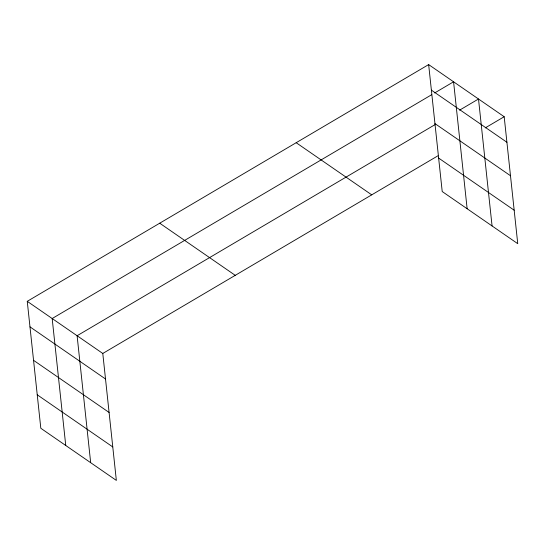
<?xml version="1.0" encoding="UTF-8"?>
<svg xmlns="http://www.w3.org/2000/svg" width="545" height="545" viewBox="0 0 545 545"><rect width="100%" height="100%" fill="white"/><g stroke="black" fill="none" stroke-linecap="round" stroke-linejoin="round"><path stroke-width="0.82" d="M27.25 301.324L102.787 353.46L116.351 480.411L40.814 428.275L27.25 301.324L428.649 64.589L504.186 116.725L517.75 243.676L442.213 191.54L428.649 64.589M431.742 94.673L52.177 318.525L65.747 445.476M434.651 92.957L453.576 81.798L467.14 208.749M434.835 124.757L77.104 335.734L90.674 462.685M459.578 110.165L478.503 98.999L492.067 225.95M102.787 353.46L437.955 155.788M485.261 127.891L504.186 116.725M431.374 90.129L506.911 142.265M434.951 123.599L510.488 175.735M438.636 158.077L514.173 210.213M296.187 142.715L371.724 194.851M159.712 223.198L235.249 275.341M29.982 326.857L105.519 379M33.558 360.327L109.095 412.463M37.244 394.805L112.774 446.941"/></g></svg>
